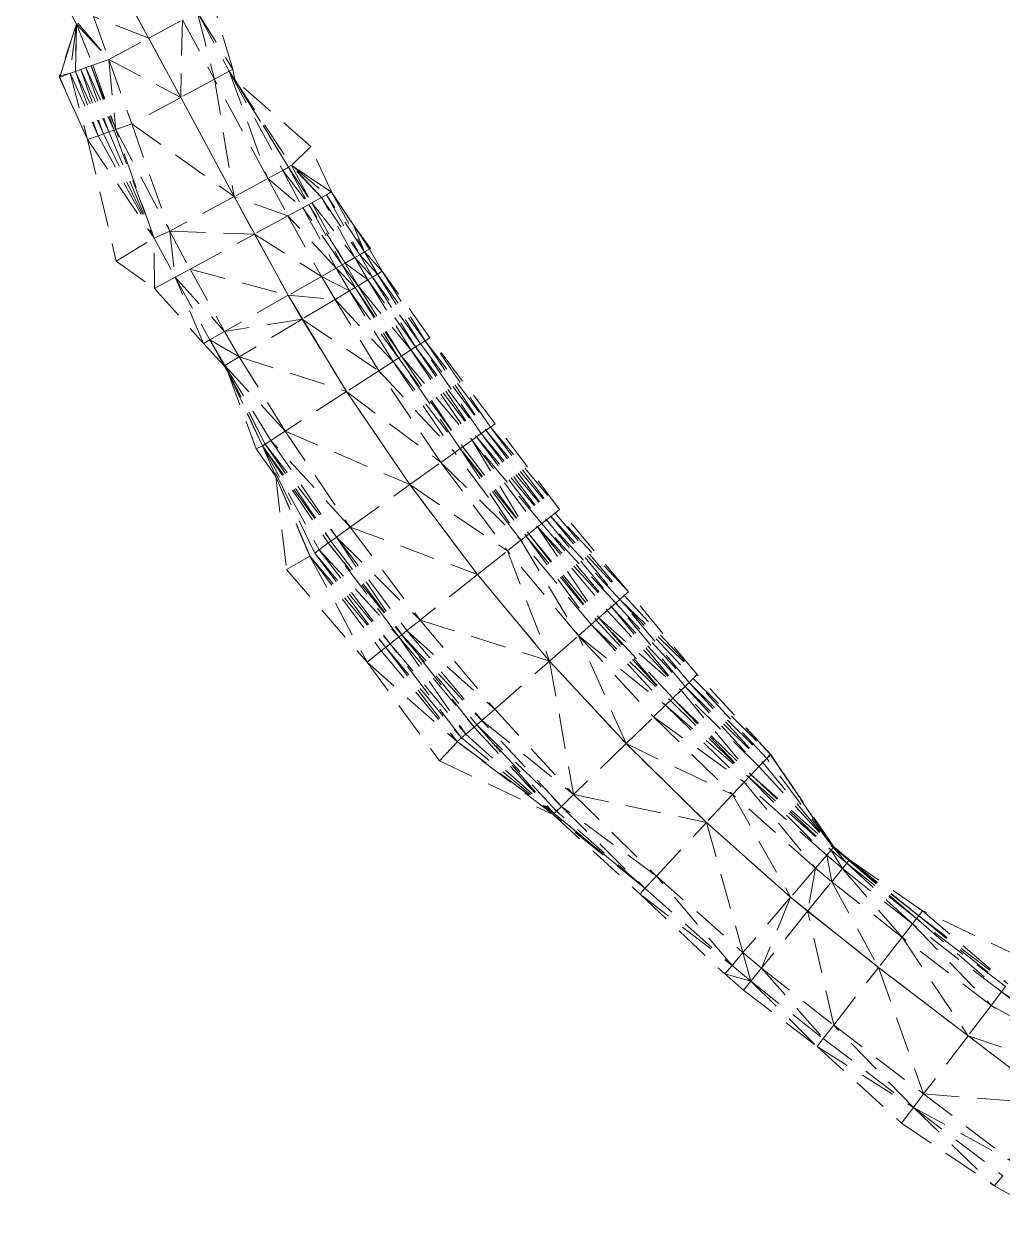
# Model space of a CAD drawing. Header units: metres. Extents: x -162 to 309, y -515 to 446.
# Drawn here: x -4.2 to 82.7, y -200.2 to -94.6 of the extents above; entities that cross this region are included whole.
import ezdxf

# ---------------------------------------------------------------- set-up
doc = ezdxf.new("R2010")
doc.units = ezdxf.units.M
doc.linetypes.add('HIDDEN', pattern=[9.525, 6.35, -3.175])
doc.layers.add('SURF30BREAK', color=8, linetype='Continuous', lineweight=0)
doc.layers.add('SURF31FEATURE', color=8, linetype='Continuous', lineweight=0)

msp = doc.modelspace()

# ---------------------------------------------------------------- linework, layer by layer
at = {"layer": 'SURF30BREAK', "color": 30, "linetype": 'HIDDEN', "lineweight": 0, "ltscale": 0.5}
for p, q in [((0.5, -94.68, 250.95), (-4.19, -85.99, 251.35)), ((-4.18, -85.99, 251.65), (0.51, -94.69, 251.25)), ((0.5, -94.68, 250.95), (-4.18, -85.99, 251.65)), ((5.01, -92.39, 251.13), (6.91, -95.92, 251)), ((14.38, -98.69, 250.52), (12.64, -92.86, 249.88)), ((11.22, -93.59, 250.95), (14.38, -98.69, 250.52)), ((11.22, -93.59, 250.95), (14.07, -98.87, 250.76)), ((11.22, -93.59, 250.95), (12.75, -99.58, 250.73)), ((0.5, -94.68, 250.94), (-1.04, -99.3, 246.34)), ((-0.95, -99.28, 246.68), (0.5, -94.68, 250.94)), ((0.5, -94.68, 250.94), (-0.07, -99.04, 247.34)), ((0.5, -94.69, 250.94), (-0.07, -99.04, 247.34)), ((0.4, -98.88, 248.34), (0.5, -94.68, 250.95)), ((0.5, -94.69, 250.94), (0.4, -98.88, 248.34)), ((0.5, -94.69, 250.95), (0.5, -94.68, 250.95)), ((0.5, -94.68, 250.95), (0.5, -94.68, 250.94)), ((0.5, -94.68, 250.94), (0.5, -94.69, 250.94)), ((0.5, -94.69, 250.94), (0.5, -94.68, 250.95)), ((0.5, -94.69, 250.95), (0.51, -94.69, 251.25)), ((0.5, -94.69, 250.95), (3.37, -97.82, 251.11)), ((0.5, -94.69, 250.95), (1.95, -98.32, 251.14)), ((0.51, -94.69, 251.25), (0.64, -94.62, 251.25)), ((0.51, -94.69, 251.25), (3.37, -97.82, 251.11)), ((0.64, -94.62, 251.25), (3.37, -97.82, 251.11)), ((2.02, -94.01, 251.22), (3.37, -97.82, 251.11)), ((6.91, -95.92, 251), (2.02, -94.01, 251.22)), ((6.91, -95.92, 251), (9.9, -94.3, 250.92)), ((9.9, -94.3, 250.92), (9.75, -101.2, 250.82)), ((9.9, -94.3, 250.92), (12.75, -99.58, 250.73)), ((3.37, -97.82, 251.11), (6.91, -95.92, 251)), ((6.91, -95.92, 251), (9.75, -101.2, 250.82)), ((1.95, -98.32, 251.14), (3.37, -97.82, 251.11)), ((3.37, -97.82, 251.11), (9.75, -101.2, 250.82)), ((3.37, -97.82, 251.11), (5.4, -103.55, 250.94)), ((3.37, -97.82, 251.11), (3.98, -104.05, 250.97)), ((-0.99, -99.41, 246.35), (-0.07, -99.04, 247.34)), ((-0.07, -99.04, 247.34), (-0.95, -99.28, 246.68)), ((0.4, -98.88, 248.34), (-0.07, -99.04, 247.34)), ((-0.07, -99.04, 247.34), (2.43, -104.6, 248.17)), ((-0.07, -99.04, 247.34), (1.48, -104.93, 247.17)), ((0.4, -98.88, 248.34), (0.87, -98.71, 249.34)), ((0.4, -98.88, 248.34), (2.9, -104.43, 249.17)), ((0.4, -98.88, 248.34), (2.43, -104.6, 248.17)), ((0.87, -98.71, 249.34), (1.34, -98.54, 250.34)), ((0.87, -98.71, 249.34), (3.37, -104.26, 250.17)), ((0.87, -98.71, 249.34), (2.9, -104.43, 249.17)), ((1.34, -98.54, 250.34), (1.81, -98.38, 251.14)), ((1.34, -98.54, 250.34), (3.84, -104.1, 250.97)), ((1.34, -98.54, 250.34), (3.37, -104.26, 250.17)), ((1.81, -98.38, 251.14), (1.95, -98.32, 251.14)), ((1.81, -98.38, 251.14), (3.98, -104.05, 250.97)), ((1.81, -98.38, 251.14), (3.84, -104.1, 250.97)), ((1.95, -98.32, 251.14), (3.98, -104.05, 250.97)), ((14.07, -98.87, 250.76), (12.75, -99.58, 250.73)), ((14.07, -98.87, 250.76), (14.38, -98.69, 250.52)), ((14.07, -98.87, 250.76), (14.57, -99.64, 250.74)), ((14.07, -98.87, 250.76), (18.81, -107.67, 250.54)), ((14.07, -98.87, 250.76), (17.49, -108.39, 250.51)), ((19.34, -107.39, 250.24), (14.07, -98.87, 250.76)), ((14.57, -99.64, 250.74), (14.38, -98.69, 250.52)), ((-1.04, -99.3, 246.34), (-0.95, -99.28, 246.68)), ((-1.04, -99.3, 246.34), (-1, -99.43, 246.54)), ((-0.99, -99.41, 246.35), (-1.04, -99.3, 246.34)), ((-1, -99.43, 246.54), (-0.99, -99.41, 246.35)), ((-1, -99.43, 246.54), (1.48, -104.93, 247.37)), ((-0.95, -99.28, 246.68), (-0.99, -99.41, 246.35)), ((1.48, -104.93, 247.37), (-0.99, -99.41, 246.35)), ((12.75, -99.58, 250.73), (9.75, -101.2, 250.82)), ((17.49, -108.39, 250.51), (12.75, -99.58, 250.73)), ((12.75, -99.58, 250.73), (14.5, -110, 250.6)), ((14.57, -99.64, 250.74), (19.6, -107.25, 250.54)), ((14.57, -99.64, 250.74), (19.34, -107.39, 250.24)), ((21.3, -105.56, 252.94), (14.57, -99.64, 250.74)), ((9.75, -101.2, 250.82), (5.4, -103.55, 250.94)), ((14.5, -110, 250.6), (9.75, -101.2, 250.82)), ((2.43, -104.6, 248.17), (2.9, -104.43, 249.17)), ((2.9, -104.43, 249.17), (3.37, -104.26, 250.17)), ((2.9, -104.43, 249.17), (7.4, -113.69, 250.79)), ((3.37, -104.26, 250.17), (3.84, -104.1, 250.97)), ((3.37, -104.26, 250.17), (7.4, -113.69, 250.79)), ((3.84, -104.1, 250.97), (3.98, -104.05, 250.97)), ((3.84, -104.1, 250.97), (7.4, -113.69, 250.79)), ((3.98, -104.05, 250.97), (5.4, -103.55, 250.94)), ((3.98, -104.05, 250.97), (8.78, -113.08, 250.76)), ((7.4, -113.69, 250.79), (3.98, -104.05, 250.97)), ((5.4, -103.55, 250.94), (14.5, -110, 250.6)), ((5.4, -103.55, 250.94), (8.78, -113.08, 250.76)), ((1.48, -104.93, 247.17), (2.43, -104.6, 248.17)), ((1.48, -104.93, 247.17), (7.4, -113.69, 250.79)), ((1.48, -104.93, 247.17), (4.03, -115.73, 248.17)), ((1.48, -104.93, 247.37), (1.48, -104.93, 247.17)), ((2.43, -104.6, 248.17), (7.4, -113.69, 250.79)), ((19.6, -107.25, 250.54), (21.3, -105.56, 252.94)), ((23.14, -109.59, 253.3), (21.3, -105.56, 252.94)), ((23.14, -109.59, 253.3), (21.3, -105.56, 252.94)), ((17.49, -108.39, 250.51), (18.81, -107.67, 250.54)), ((19.34, -107.39, 250.24), (18.81, -107.67, 250.54)), ((18.81, -107.67, 250.54), (21.12, -110.7, 250.2)), ((18.81, -107.67, 250.54), (20.6, -110.99, 250.5)), ((19.6, -107.25, 250.54), (19.34, -107.39, 250.24)), ((19.34, -107.39, 250.24), (21.39, -110.55, 250.3)), ((19.34, -107.39, 250.24), (21.12, -110.7, 250.2)), ((19.6, -107.25, 250.54), (19.61, -107.25, 250.55)), ((19.6, -107.25, 250.54), (21.39, -110.55, 250.3)), ((22.26, -110.07, 251.3), (19.6, -107.25, 250.54)), ((19.61, -107.25, 250.55), (19.6, -107.25, 250.54)), ((22.26, -110.07, 251.3), (19.61, -107.25, 250.55)), ((23.13, -109.59, 253.37), (19.61, -107.25, 250.55)), ((19.61, -107.25, 250.55), (23.14, -109.59, 253.3)), ((19.61, -107.25, 250.55), (22.7, -109.83, 252.3)), ((17.49, -108.39, 250.51), (14.5, -110, 250.6)), ((17.49, -108.39, 250.51), (20.6, -110.99, 250.5)), ((17.49, -108.39, 250.51), (19.28, -111.71, 250.47)), ((22.7, -109.83, 252.3), (23.13, -109.59, 253.37)), ((23.14, -109.6, 253.38), (22.7, -109.83, 252.3)), ((23.14, -109.59, 253.3), (23.13, -109.59, 253.37)), ((23.13, -109.59, 253.37), (23.14, -109.6, 253.38)), ((25.06, -112.47, 253.8), (23.14, -109.59, 253.3)), ((23.14, -109.59, 253.3), (23.14, -109.59, 253.3)), ((23.14, -109.59, 253.3), (23.14, -109.6, 253.38)), ((25.06, -112.48, 253.8), (23.14, -109.59, 253.3)), ((23.14, -109.59, 253.3), (23.14, -109.6, 253.38)), ((23.14, -109.6, 253.38), (25.06, -112.47, 253.8)), ((23.14, -109.6, 253.38), (26.09, -114.92, 253.19)), ((14.5, -110, 250.6), (8.78, -113.08, 250.76)), ((19.28, -111.71, 250.47), (14.5, -110, 250.6)), ((14.5, -110, 250.6), (16.3, -113.33, 250.55)), ((21.12, -110.7, 250.2), (20.6, -110.99, 250.5)), ((21.12, -110.7, 250.2), (21.39, -110.55, 250.3)), ((21.12, -110.7, 250.2), (24.09, -116.05, 250.09)), ((24.35, -115.91, 250.19), (21.12, -110.7, 250.2)), ((21.39, -110.55, 250.3), (22.26, -110.07, 251.3)), ((21.39, -110.55, 250.3), (25.22, -115.41, 251.19)), ((21.39, -110.55, 250.3), (24.35, -115.91, 250.19)), ((22.7, -109.83, 252.3), (22.26, -110.07, 251.3)), ((22.26, -110.07, 251.3), (25.65, -115.17, 252.19)), ((25.22, -115.41, 251.19), (22.26, -110.07, 251.3)), ((22.7, -109.83, 252.3), (25.65, -115.17, 252.19)), ((26.09, -114.92, 253.19), (22.7, -109.83, 252.3)), ((19.28, -111.71, 250.47), (16.3, -113.33, 250.55)), ((20.6, -110.99, 250.5), (19.28, -111.71, 250.47)), ((23.56, -116.35, 250.39), (19.28, -111.71, 250.47)), ((19.28, -111.71, 250.47), (22.26, -117.09, 250.36)), ((24.09, -116.05, 250.09), (20.6, -110.99, 250.5)), ((20.6, -110.99, 250.5), (23.56, -116.35, 250.39)), ((26.09, -114.92, 253.19), (25.06, -112.47, 253.8)), ((26.52, -114.67, 254.19), (25.06, -112.47, 253.8)), ((25.06, -112.47, 253.8), (25.06, -112.48, 253.8)), ((26.6, -114.62, 254.13), (25.06, -112.48, 253.8)), ((25.06, -112.48, 253.8), (26.52, -114.67, 254.19)), ((4.03, -115.73, 248.17), (7.4, -113.69, 250.79)), ((7.4, -113.69, 250.79), (8.78, -113.08, 250.76)), ((7.4, -113.69, 250.79), (9.27, -117.17, 250.75)), ((7.43, -118.18, 249.34), (7.4, -113.69, 250.79)), ((8.78, -113.08, 250.76), (16.3, -113.33, 250.55)), ((8.78, -113.08, 250.76), (10.59, -116.45, 250.72)), ((8.78, -113.08, 250.76), (9.27, -117.17, 250.75)), ((10.59, -116.45, 250.72), (16.3, -113.33, 250.55)), ((16.3, -113.33, 250.55), (22.26, -117.09, 250.36)), ((16.3, -113.33, 250.55), (19.3, -118.77, 250.48)), ((25.65, -115.17, 252.19), (26.09, -114.92, 253.19)), ((26.52, -114.67, 254.19), (26.09, -114.92, 253.19)), ((27.23, -116.89, 253.17), (26.09, -114.92, 253.19)), ((26.09, -114.92, 253.19), (27.66, -116.63, 254.35)), ((26.6, -114.62, 254.13), (26.52, -114.67, 254.19)), ((27.66, -116.63, 254.35), (26.52, -114.67, 254.19)), ((26.52, -114.67, 254.19), (26.8, -115.15, 254.18)), ((4.03, -115.73, 248.17), (7.43, -118.18, 249.34)), ((23.56, -116.35, 250.39), (24.09, -116.05, 250.09)), ((24.09, -116.05, 250.09), (24.35, -115.91, 250.19)), ((24.09, -116.05, 250.09), (25.52, -117.92, 250.17)), ((24.09, -116.05, 250.09), (25.26, -118.07, 250.07)), ((25.22, -115.41, 251.19), (24.35, -115.91, 250.19)), ((26.37, -117.4, 251.17), (24.35, -115.91, 250.19)), ((24.35, -115.91, 250.19), (25.52, -117.92, 250.17)), ((25.22, -115.41, 251.19), (25.65, -115.17, 252.19)), ((26.8, -117.15, 252.17), (25.22, -115.41, 251.19)), ((25.22, -115.41, 251.19), (26.37, -117.4, 251.17)), ((25.65, -115.17, 252.19), (27.23, -116.89, 253.17)), ((25.65, -115.17, 252.19), (26.8, -117.15, 252.17)), ((7.43, -118.18, 249.34), (9.27, -117.17, 250.75)), ((9.27, -117.17, 250.75), (10.59, -116.45, 250.72)), ((9.27, -117.17, 250.75), (13.65, -121.98, 250.71)), ((9.27, -117.17, 250.75), (12.34, -122.72, 250.74)), ((11.77, -123.04, 250.3), (9.27, -117.17, 250.75)), ((10.59, -116.45, 250.72), (19.3, -118.77, 250.48)), ((10.59, -116.45, 250.72), (13.65, -121.98, 250.71)), ((22.26, -117.09, 250.36), (19.3, -118.77, 250.48)), ((23.56, -116.35, 250.39), (22.26, -117.09, 250.36)), ((22.26, -117.09, 250.36), (24.74, -118.38, 250.37)), ((22.26, -117.09, 250.36), (23.46, -119.15, 250.34)), ((23.56, -116.35, 250.39), (25.26, -118.07, 250.07)), ((23.56, -116.35, 250.39), (24.74, -118.38, 250.37)), ((26.8, -117.15, 252.17), (26.37, -117.4, 251.17)), ((27.23, -116.89, 253.17), (26.8, -117.15, 252.17)), ((31.04, -123.08, 253.15), (26.8, -117.15, 252.17)), ((26.8, -117.15, 252.17), (30.62, -123.35, 252.15)), ((27.66, -116.63, 254.35), (27.23, -116.89, 253.17)), ((27.23, -116.89, 253.17), (31.46, -122.81, 254.15)), ((27.23, -116.89, 253.17), (31.04, -123.08, 253.15)), ((31.88, -122.54, 256.11), (27.66, -116.63, 254.35)), ((27.66, -116.63, 254.35), (31.46, -122.81, 254.15)), ((7.43, -118.18, 249.34), (11.77, -123.04, 250.3)), ((25.26, -118.07, 250.07), (24.74, -118.38, 250.37)), ((25.26, -118.07, 250.07), (25.52, -117.92, 250.17)), ((25.26, -118.07, 250.07), (29.36, -124.17, 250.15)), ((25.26, -118.07, 250.07), (29.11, -124.33, 250.05)), ((26.37, -117.4, 251.17), (25.52, -117.92, 250.17)), ((25.52, -117.92, 250.17), (30.2, -123.62, 251.15)), ((25.52, -117.92, 250.17), (29.36, -124.17, 250.15)), ((30.62, -123.35, 252.15), (26.37, -117.4, 251.17)), ((26.37, -117.4, 251.17), (30.2, -123.62, 251.15)), ((19.3, -118.77, 250.48), (13.65, -121.98, 250.71)), ((19.3, -118.77, 250.48), (23.46, -119.15, 250.34)), ((19.3, -118.77, 250.48), (20.54, -120.89, 250.47)), ((23.46, -119.15, 250.34), (20.54, -120.89, 250.47)), ((23.46, -119.15, 250.34), (24.74, -118.38, 250.37)), ((23.46, -119.15, 250.34), (28.61, -124.66, 250.35)), ((27.35, -125.47, 250.32), (23.46, -119.15, 250.34)), ((24.74, -118.38, 250.37), (29.11, -124.33, 250.05)), ((28.61, -124.66, 250.35), (24.74, -118.38, 250.37)), ((20.54, -120.89, 250.47), (13.65, -121.98, 250.71)), ((20.54, -120.89, 250.47), (14.96, -124.23, 250.73)), ((20.54, -120.89, 250.47), (27.35, -125.47, 250.32)), ((20.54, -120.89, 250.47), (24.49, -127.32, 250.45)), ((13.65, -121.98, 250.71), (12.34, -122.72, 250.74)), ((13.65, -121.98, 250.71), (14.96, -124.23, 250.73)), ((11.77, -123.04, 250.3), (12.34, -122.72, 250.74)), ((11.77, -123.04, 250.3), (13.61, -125.04, 250.71)), ((14.96, -124.23, 250.73), (12.34, -122.72, 250.74)), ((12.34, -122.72, 250.74), (13.67, -125, 250.76)), ((12.34, -122.72, 250.74), (13.61, -125.04, 250.71)), ((30.2, -123.62, 251.15), (30.62, -123.35, 252.15)), ((30.62, -123.35, 252.15), (31.04, -123.08, 253.15)), ((30.62, -123.35, 252.15), (36.45, -131.06, 253.22)), ((30.62, -123.35, 252.15), (36.04, -131.35, 252.22)), ((31.04, -123.08, 253.15), (31.46, -122.81, 254.15)), ((31.04, -123.08, 253.15), (36.86, -130.76, 254.22)), ((36.45, -131.06, 253.22), (31.04, -123.08, 253.15)), ((31.88, -122.54, 256.11), (31.46, -122.81, 254.15)), ((31.46, -122.81, 254.15), (37.26, -130.47, 255.22)), ((31.46, -122.81, 254.15), (36.86, -130.76, 254.22)), ((37.26, -130.47, 255.22), (31.88, -122.54, 256.11)), ((37.67, -130.18, 257.01), (31.88, -122.54, 256.11)), ((13.67, -125, 250.76), (14.96, -124.23, 250.73)), ((14.96, -124.23, 250.73), (24.49, -127.32, 250.45)), ((14.96, -124.23, 250.73), (19.03, -130.84, 250.71)), ((28.61, -124.66, 250.35), (29.11, -124.33, 250.05)), ((29.11, -124.33, 250.05), (29.36, -124.17, 250.15)), ((29.11, -124.33, 250.05), (34.82, -132.22, 250.22)), ((34.58, -132.39, 250.12), (29.11, -124.33, 250.05)), ((30.2, -123.62, 251.15), (29.36, -124.17, 250.15)), ((29.36, -124.17, 250.15), (35.63, -131.64, 251.22)), ((29.36, -124.17, 250.15), (34.82, -132.22, 250.22)), ((30.2, -123.62, 251.15), (36.04, -131.35, 252.22)), ((30.2, -123.62, 251.15), (35.63, -131.64, 251.22)), ((13.61, -125.04, 250.71), (13.67, -125, 250.76)), ((13.61, -125.04, 250.71), (13.91, -125.52, 250.76)), ((13.67, -125, 250.76), (19.03, -130.84, 250.71)), ((13.67, -125, 250.76), (17.77, -131.66, 250.74)), ((13.67, -125, 250.76), (17.27, -131.98, 250.44)), ((13.91, -125.52, 250.76), (13.67, -125, 250.76)), ((13.92, -125.52, 250.76), (13.67, -125, 250.76)), ((17.02, -132.15, 250.74), (13.91, -125.52, 250.76)), ((17.01, -132.15, 250.74), (13.91, -125.52, 250.76)), ((13.91, -125.52, 250.76), (13.92, -125.52, 250.76)), ((13.91, -125.52, 250.76), (16.45, -132.4, 251.36)), ((17.27, -131.98, 250.44), (13.92, -125.52, 250.76)), ((13.92, -125.52, 250.76), (17.02, -132.15, 250.74)), ((27.35, -125.47, 250.32), (24.49, -127.32, 250.45)), ((27.35, -125.47, 250.32), (28.61, -124.66, 250.35)), ((27.35, -125.47, 250.32), (34.09, -132.74, 250.42)), ((32.87, -133.62, 250.39), (27.35, -125.47, 250.32)), ((28.61, -124.66, 250.35), (34.58, -132.39, 250.12)), ((28.61, -124.66, 250.35), (34.09, -132.74, 250.42)), ((24.49, -127.32, 250.45), (19.03, -130.84, 250.71)), ((24.49, -127.32, 250.45), (32.87, -133.62, 250.39)), ((30.1, -135.59, 250.52), (24.49, -127.32, 250.45)), ((19.03, -130.84, 250.71), (17.77, -131.66, 250.74)), ((19.03, -130.84, 250.71), (30.1, -135.59, 250.52)), ((19.03, -130.84, 250.71), (24.81, -139.37, 250.78)), ((36.45, -131.06, 253.22), (36.86, -130.76, 254.22)), ((36.86, -130.76, 254.22), (37.26, -130.47, 255.22)), ((36.86, -130.76, 254.22), (43.01, -138.11, 255.38)), ((36.86, -130.76, 254.22), (42.62, -138.42, 254.38)), ((37.26, -130.47, 255.22), (37.67, -130.18, 257.01)), ((37.26, -130.47, 255.22), (43.41, -137.8, 257.07)), ((37.26, -130.47, 255.22), (43.01, -138.11, 255.38)), ((43.41, -137.8, 257.07), (37.67, -130.18, 257.01)), ((17.77, -131.66, 250.74), (17.27, -131.98, 250.44)), ((24.81, -139.37, 250.78), (17.77, -131.66, 250.74)), ((17.77, -131.66, 250.74), (23.59, -140.25, 250.81)), ((34.82, -132.22, 250.22), (35.63, -131.64, 251.22)), ((35.63, -131.64, 251.22), (36.04, -131.35, 252.22)), ((35.63, -131.64, 251.22), (41.45, -139.35, 251.38)), ((35.63, -131.64, 251.22), (40.66, -139.97, 250.38)), ((41.84, -139.04, 252.38), (35.63, -131.64, 251.22)), ((36.04, -131.35, 252.22), (36.45, -131.06, 253.22)), ((36.04, -131.35, 252.22), (42.23, -138.73, 253.38)), ((36.04, -131.35, 252.22), (41.84, -139.04, 252.38)), ((36.45, -131.06, 253.22), (42.62, -138.42, 254.38)), ((36.45, -131.06, 253.22), (42.23, -138.73, 253.38)), ((17.01, -132.15, 250.74), (16.45, -132.4, 251.36)), ((16.45, -132.4, 251.36), (18.19, -134.88, 251.54)), ((17.02, -132.15, 250.74), (17.01, -132.15, 250.74)), ((18.19, -134.88, 251.54), (17.01, -132.15, 250.74)), ((17.27, -131.98, 250.44), (17.02, -132.15, 250.74)), ((17.02, -132.15, 250.74), (23.1, -140.6, 250.51)), ((17.02, -132.15, 250.74), (22.86, -140.77, 250.81)), ((17.02, -132.15, 250.74), (22.06, -141.37, 250.61)), ((17.02, -132.15, 250.74), (18.19, -134.88, 251.54)), ((21.26, -141.97, 252.61), (17.02, -132.15, 250.74)), ((21.66, -141.67, 251.61), (17.02, -132.15, 250.74)), ((17.27, -131.98, 250.44), (23.59, -140.25, 250.81)), ((17.27, -131.98, 250.44), (23.1, -140.6, 250.51)), ((32.87, -133.62, 250.39), (34.09, -132.74, 250.42)), ((34.09, -132.74, 250.42), (34.58, -132.39, 250.12)), ((39.96, -140.53, 250.58), (34.09, -132.74, 250.42)), ((34.58, -132.39, 250.12), (34.82, -132.22, 250.22)), ((34.58, -132.39, 250.12), (40.66, -139.97, 250.38)), ((34.58, -132.39, 250.12), (40.43, -140.16, 250.28)), ((34.58, -132.39, 250.12), (39.96, -140.53, 250.58)), ((34.82, -132.22, 250.22), (40.66, -139.97, 250.38)), ((30.1, -135.59, 250.52), (32.87, -133.62, 250.39)), ((32.87, -133.62, 250.39), (39.96, -140.53, 250.58)), ((32.87, -133.62, 250.39), (38.78, -141.47, 250.55)), ((21.26, -141.97, 252.61), (18.19, -134.88, 251.54)), ((18.19, -134.88, 251.54), (21.23, -141.93, 253.61)), ((18.19, -134.88, 251.54), (19.15, -143.14, 252.01)), ((24.81, -139.37, 250.78), (30.1, -135.59, 250.52)), ((30.1, -135.59, 250.52), (38.78, -141.47, 250.55)), ((30.1, -135.59, 250.52), (36.12, -143.58, 250.69)), ((43.01, -138.11, 255.38), (42.62, -138.42, 254.38)), ((43.41, -137.8, 257.07), (43.01, -138.11, 255.38)), ((49.52, -145.12, 256.84), (43.01, -138.11, 255.38)), ((43.01, -138.11, 255.38), (49.14, -145.45, 255.64)), ((49.52, -145.12, 256.84), (43.41, -137.8, 257.07)), ((41.45, -139.35, 251.38), (40.66, -139.97, 250.38)), ((41.84, -139.04, 252.38), (41.45, -139.35, 251.38)), ((41.45, -139.35, 251.38), (48.01, -146.44, 252.64)), ((41.45, -139.35, 251.38), (47.64, -146.77, 251.64)), ((41.45, -139.35, 251.38), (46.88, -147.43, 250.64)), ((42.23, -138.73, 253.38), (41.84, -139.04, 252.38)), ((48.39, -146.11, 253.64), (41.84, -139.04, 252.38)), ((41.84, -139.04, 252.38), (48.01, -146.44, 252.64)), ((42.62, -138.42, 254.38), (42.23, -138.73, 253.38)), ((48.76, -145.78, 254.64), (42.23, -138.73, 253.38)), ((42.23, -138.73, 253.38), (48.39, -146.11, 253.64)), ((42.62, -138.42, 254.38), (49.14, -145.45, 255.64)), ((42.62, -138.42, 254.38), (48.76, -145.78, 254.64)), ((23.59, -140.25, 250.81), (23.1, -140.6, 250.51)), ((24.81, -139.37, 250.78), (23.59, -140.25, 250.81)), ((23.59, -140.25, 250.81), (31.02, -147.62, 250.95)), ((23.59, -140.25, 250.81), (29.85, -148.55, 250.98)), ((23.59, -140.25, 250.81), (29.38, -148.93, 250.68)), ((24.81, -139.37, 250.78), (36.12, -143.58, 250.69)), ((24.81, -139.37, 250.78), (31.02, -147.62, 250.95)), ((40.43, -140.16, 250.28), (39.96, -140.53, 250.58)), ((40.66, -139.97, 250.38), (40.43, -140.16, 250.28)), ((40.43, -140.16, 250.28), (46.66, -147.63, 250.54)), ((40.43, -140.16, 250.28), (46.21, -148.02, 250.84)), ((40.66, -139.97, 250.38), (46.88, -147.43, 250.64)), ((40.66, -139.97, 250.38), (46.66, -147.63, 250.54)), ((21.66, -141.67, 251.61), (22.06, -141.37, 250.61)), ((22.06, -141.37, 250.61), (22.86, -140.77, 250.81)), ((22.06, -141.37, 250.61), (29.14, -149.11, 250.98)), ((22.06, -141.37, 250.61), (28.36, -149.73, 250.78)), ((23.1, -140.6, 250.51), (22.86, -140.77, 250.81)), ((22.86, -140.77, 250.81), (29.38, -148.93, 250.68)), ((29.14, -149.11, 250.98), (22.86, -140.77, 250.81)), ((23.1, -140.6, 250.51), (29.38, -148.93, 250.68)), ((36.12, -143.58, 250.69), (38.78, -141.47, 250.55)), ((39.96, -140.53, 250.58), (38.78, -141.47, 250.55)), ((45.08, -149.01, 250.81), (38.78, -141.47, 250.55)), ((38.78, -141.47, 250.55), (42.52, -151.26, 250.94)), ((46.21, -148.02, 250.84), (39.96, -140.53, 250.58)), ((39.96, -140.53, 250.58), (45.08, -149.01, 250.81)), ((19.15, -143.14, 252.01), (21.23, -141.93, 253.61)), ((21.23, -141.93, 253.61), (21.26, -141.97, 252.61)), ((21.23, -141.93, 253.61), (26.31, -151.36, 252.7)), ((21.26, -141.97, 252.61), (27.97, -150.05, 251.78)), ((21.26, -141.97, 252.61), (27.57, -150.36, 252.78)), ((21.66, -141.67, 251.61), (28.36, -149.73, 250.78)), ((21.66, -141.67, 251.61), (27.97, -150.05, 251.78)), ((19.15, -143.14, 252.01), (26.31, -151.36, 252.7)), ((36.12, -143.58, 250.69), (31.02, -147.62, 250.95)), ((36.12, -143.58, 250.69), (42.52, -151.26, 250.94)), ((49.14, -145.45, 255.64), (48.76, -145.78, 254.64)), ((49.52, -145.12, 256.84), (49.14, -145.45, 255.64)), ((49.14, -145.45, 255.64), (55.62, -152.47, 255.91)), ((55.62, -152.47, 255.91), (49.52, -145.12, 256.84)), ((48.01, -146.44, 252.64), (47.64, -146.77, 251.64)), ((48.01, -146.44, 252.64), (48.39, -146.11, 253.64)), ((48.01, -146.44, 252.64), (54.55, -153.52, 252.91)), ((48.01, -146.44, 252.64), (54.19, -153.86, 251.91)), ((48.39, -146.11, 253.64), (48.76, -145.78, 254.64)), ((48.39, -146.11, 253.64), (54.91, -153.17, 253.91)), ((54.55, -153.52, 252.91), (48.39, -146.11, 253.64)), ((48.76, -145.78, 254.64), (55.62, -152.47, 255.91)), ((48.76, -145.78, 254.64), (55.26, -152.82, 254.91)), ((54.91, -153.17, 253.91), (48.76, -145.78, 254.64)), ((31.02, -147.62, 250.95), (29.85, -148.55, 250.98)), ((31.02, -147.62, 250.95), (42.52, -151.26, 250.94)), ((31.02, -147.62, 250.95), (37.64, -155.55, 251.2)), ((46.66, -147.63, 250.54), (46.21, -148.02, 250.84)), ((46.66, -147.63, 250.54), (46.88, -147.43, 250.64)), ((46.66, -147.63, 250.54), (53.25, -154.77, 250.81)), ((47.64, -146.77, 251.64), (46.88, -147.43, 250.64)), ((46.88, -147.43, 250.64), (54.19, -153.86, 251.91)), ((46.88, -147.43, 250.64), (53.25, -154.77, 250.81)), ((53.47, -154.56, 250.91), (46.88, -147.43, 250.64)), ((47.64, -146.77, 251.64), (54.19, -153.86, 251.91)), ((29.38, -148.93, 250.68), (29.85, -148.55, 250.98)), ((29.85, -148.55, 250.98), (37.64, -155.55, 251.2)), ((29.85, -148.55, 250.98), (36.51, -156.54, 251.23)), ((45.08, -149.01, 250.81), (46.21, -148.02, 250.84)), ((46.21, -148.02, 250.84), (53.25, -154.77, 250.81)), ((46.21, -148.02, 250.84), (52.82, -155.19, 251.11)), ((28.36, -149.73, 250.78), (27.97, -150.05, 251.78)), ((28.36, -149.73, 250.78), (29.14, -149.11, 250.98)), ((28.36, -149.73, 250.78), (35.07, -157.77, 251.03)), ((34.68, -158.09, 252.03), (28.36, -149.73, 250.78)), ((29.14, -149.11, 250.98), (29.38, -148.93, 250.68)), ((29.14, -149.11, 250.98), (35.83, -157.13, 251.23)), ((29.14, -149.11, 250.98), (35.07, -157.77, 251.03)), ((29.38, -148.93, 250.68), (36.51, -156.54, 251.23)), ((29.38, -148.93, 250.68), (36.06, -156.93, 250.93)), ((35.83, -157.13, 251.23), (29.38, -148.93, 250.68)), ((42.52, -151.26, 250.94), (45.08, -149.01, 250.81)), ((45.08, -149.01, 250.81), (52.82, -155.19, 251.11)), ((45.08, -149.01, 250.81), (51.75, -156.23, 251.08)), ((49.31, -158.6, 251.22), (45.08, -149.01, 250.81)), ((26.31, -151.36, 252.7), (27.57, -150.36, 252.78)), ((27.57, -150.36, 252.78), (27.97, -150.05, 251.78)), ((27.57, -150.36, 252.78), (34.3, -158.41, 253.03)), ((27.97, -150.05, 251.78), (34.68, -158.09, 252.03)), ((27.97, -150.05, 251.78), (34.3, -158.41, 253.03)), ((26.31, -151.36, 252.7), (34.33, -158.45, 254.03)), ((26.31, -151.36, 252.7), (32.74, -160.14, 252.48)), ((37.64, -155.55, 251.2), (42.52, -151.26, 250.94)), ((42.52, -151.26, 250.94), (49.31, -158.6, 251.22)), ((42.52, -151.26, 250.94), (44.64, -163.13, 251.48)), ((54.91, -153.17, 253.91), (55.26, -152.82, 254.91)), ((55.26, -152.82, 254.91), (55.62, -152.47, 255.91)), ((55.26, -152.82, 254.91), (62.11, -159.53, 255.89)), ((61.81, -159.93, 254.15), (55.26, -152.82, 254.91)), ((62.16, -159.57, 255.15), (55.62, -152.47, 255.91)), ((62.11, -159.53, 255.89), (55.62, -152.47, 255.91)), ((53.47, -154.56, 250.91), (54.19, -153.86, 251.91)), ((54.19, -153.86, 251.91), (54.55, -153.52, 252.91)), ((54.19, -153.86, 251.91), (60.41, -161.36, 251.15)), ((61.11, -160.64, 252.15), (54.19, -153.86, 251.91)), ((54.55, -153.52, 252.91), (54.91, -153.17, 253.91)), ((54.55, -153.52, 252.91), (61.46, -160.28, 253.15)), ((54.55, -153.52, 252.91), (61.11, -160.64, 252.15)), ((54.91, -153.17, 253.91), (61.81, -159.93, 254.15)), ((54.91, -153.17, 253.91), (61.46, -160.28, 253.15)), ((51.75, -156.23, 251.08), (52.82, -155.19, 251.11)), ((52.82, -155.19, 251.11), (53.25, -154.77, 250.81)), ((52.82, -155.19, 251.11), (60.2, -161.58, 251.05)), ((52.82, -155.19, 251.11), (59.79, -162.01, 251.35)), ((53.25, -154.77, 250.81), (53.47, -154.56, 250.91)), ((53.25, -154.77, 250.81), (60.2, -161.58, 251.05)), ((53.47, -154.56, 250.91), (60.41, -161.36, 251.15)), ((53.47, -154.56, 250.91), (60.2, -161.58, 251.05)), ((36.51, -156.54, 251.23), (37.64, -155.55, 251.2)), ((37.64, -155.55, 251.2), (44.64, -163.13, 251.48)), ((49.31, -158.6, 251.22), (51.75, -156.23, 251.08)), ((51.75, -156.23, 251.08), (59.79, -162.01, 251.35)), ((51.75, -156.23, 251.08), (58.77, -163.11, 251.32)), ((35.07, -157.77, 251.03), (35.83, -157.13, 251.23)), ((35.83, -157.13, 251.23), (36.06, -156.93, 250.93)), ((35.83, -157.13, 251.23), (42.91, -164.8, 251.51)), ((36.06, -156.93, 250.93), (36.51, -156.54, 251.23)), ((43.13, -164.59, 251.21), (36.06, -156.93, 250.93)), ((36.06, -156.93, 250.93), (43.57, -164.18, 251.51)), ((36.06, -156.93, 250.93), (42.91, -164.8, 251.51)), ((43.57, -164.18, 251.51), (36.51, -156.54, 251.23)), ((36.51, -156.54, 251.23), (44.64, -163.13, 251.48)), ((34.68, -158.09, 252.03), (34.3, -158.41, 253.03)), ((34.68, -158.09, 252.03), (35.07, -157.77, 251.03)), ((34.68, -158.09, 252.03), (42.91, -164.8, 251.51)), ((35.07, -157.77, 251.03), (42.91, -164.8, 251.51)), ((32.74, -160.14, 252.48), (34.33, -158.45, 254.03)), ((34.3, -158.41, 253.03), (42.91, -164.8, 251.51)), ((34.33, -158.45, 254.03), (34.3, -158.41, 253.03)), ((42.84, -164.9, 251.43), (34.33, -158.45, 254.03)), ((34.33, -158.45, 254.03), (42.91, -164.8, 251.51)), ((34.33, -158.45, 254.03), (42.92, -164.8, 251.51)), ((49.31, -158.6, 251.22), (44.64, -163.13, 251.48)), ((49.31, -158.6, 251.22), (58.77, -163.11, 251.32)), ((56.45, -165.6, 251.45), (49.31, -158.6, 251.22)), ((32.74, -160.14, 252.48), (42.84, -164.9, 251.43)), ((61.11, -160.64, 252.15), (61.46, -160.28, 253.15)), ((61.81, -159.93, 254.15), (61.46, -160.28, 253.15)), ((61.46, -160.28, 253.15), (67.71, -167.83, 251.51)), ((61.81, -159.93, 254.15), (62.11, -159.53, 255.89)), ((61.81, -159.93, 254.15), (62.15, -159.58, 255.86)), ((67.71, -167.83, 251.51), (61.81, -159.93, 254.15)), ((62.16, -159.57, 255.15), (62.11, -159.53, 255.89)), ((62.11, -159.53, 255.89), (62.15, -159.58, 255.86)), ((62.16, -159.57, 255.15), (62.15, -159.58, 255.86)), ((62.15, -159.58, 255.86), (62.91, -160.69, 255.29)), ((62.15, -159.58, 255.86), (67.71, -167.83, 251.51)), ((62.91, -160.69, 255.29), (62.16, -159.57, 255.15)), ((60.41, -161.36, 251.15), (60.2, -161.58, 251.05)), ((60.41, -161.36, 251.15), (61.11, -160.64, 252.15)), ((60.41, -161.36, 251.15), (67.71, -167.83, 251.51)), ((60.41, -161.36, 251.15), (67.52, -168.06, 251.21)), ((61.11, -160.64, 252.15), (67.71, -167.83, 251.51)), ((67.77, -167.78, 251.59), (62.91, -160.69, 255.29)), ((62.91, -160.69, 255.29), (67.71, -167.83, 251.51)), ((59.79, -162.01, 251.35), (58.77, -163.11, 251.32)), ((60.2, -161.58, 251.05), (59.79, -162.01, 251.35)), ((67.13, -168.52, 251.51), (59.79, -162.01, 251.35)), ((59.79, -162.01, 251.35), (66.15, -169.65, 251.48)), ((60.2, -161.58, 251.05), (67.52, -168.06, 251.21)), ((60.2, -161.58, 251.05), (67.13, -168.52, 251.51)), ((44.64, -163.13, 251.48), (43.57, -164.18, 251.51)), ((44.64, -163.13, 251.48), (56.45, -165.6, 251.45)), ((44.64, -163.13, 251.48), (52.02, -170.36, 251.71)), ((58.77, -163.11, 251.32), (56.45, -165.6, 251.45)), ((66.15, -169.65, 251.48), (58.77, -163.11, 251.32)), ((58.77, -163.11, 251.32), (63.93, -172.23, 251.62)), ((43.13, -164.59, 251.21), (42.91, -164.8, 251.51)), ((43.57, -164.18, 251.51), (43.13, -164.59, 251.21)), ((50.99, -171.45, 251.74), (43.13, -164.59, 251.21)), ((52.02, -170.36, 251.71), (43.57, -164.18, 251.51)), ((43.57, -164.18, 251.51), (50.99, -171.45, 251.74)), ((42.92, -164.8, 251.51), (42.84, -164.9, 251.43)), ((50.99, -171.45, 251.74), (42.84, -164.9, 251.43)), ((42.84, -164.9, 251.43), (50.56, -171.97, 251.29)), ((50.99, -171.45, 251.74), (42.91, -164.8, 251.51)), ((42.91, -164.8, 251.51), (42.92, -164.8, 251.51)), ((42.92, -164.8, 251.51), (50.99, -171.45, 251.74)), ((52.02, -170.36, 251.71), (56.45, -165.6, 251.45)), ((56.45, -165.6, 251.45), (63.93, -172.23, 251.62)), ((56.45, -165.6, 251.45), (59.69, -177.16, 251.88)), ((67.71, -167.83, 251.51), (67.52, -168.06, 251.21)), ((67.77, -167.78, 251.59), (67.71, -167.83, 251.51)), ((67.71, -167.83, 251.51), (69.1, -168.99, 251.53)), ((67.71, -167.83, 251.51), (68.92, -169.23, 251.23)), ((69.17, -168.92, 251.63), (67.77, -167.78, 251.59)), ((67.77, -167.78, 251.59), (69.1, -168.99, 251.53)), ((67.13, -168.52, 251.51), (66.15, -169.65, 251.48)), ((67.52, -168.06, 251.21), (67.13, -168.52, 251.51)), ((68.54, -169.69, 251.53), (67.13, -168.52, 251.51)), ((67.13, -168.52, 251.51), (67.59, -170.86, 251.5)), ((68.92, -169.23, 251.23), (67.52, -168.06, 251.21)), ((67.52, -168.06, 251.21), (68.54, -169.69, 251.53)), ((69.17, -168.92, 251.63), (69.1, -168.99, 251.53)), ((75.65, -173.45, 252.24), (69.17, -168.92, 251.63)), ((69.17, -168.92, 251.63), (75.3, -173.9, 251.66)), ((66.15, -169.65, 251.48), (63.93, -172.23, 251.62)), ((66.15, -169.65, 251.48), (65.44, -173.49, 251.64)), ((66.15, -169.65, 251.48), (67.59, -170.86, 251.5)), ((68.54, -169.69, 251.53), (67.59, -170.86, 251.5)), ((68.54, -169.69, 251.53), (68.92, -169.23, 251.23)), ((73.82, -175.8, 251.63), (68.54, -169.69, 251.53)), ((68.54, -169.69, 251.53), (74.75, -174.61, 251.66)), ((68.92, -169.23, 251.23), (69.1, -168.99, 251.53)), ((68.92, -169.23, 251.23), (75.11, -174.14, 251.36)), ((68.92, -169.23, 251.23), (74.75, -174.61, 251.66)), ((69.1, -168.99, 251.53), (75.3, -173.9, 251.66)), ((69.1, -168.99, 251.53), (75.11, -174.14, 251.36)), ((52.02, -170.36, 251.71), (50.99, -171.45, 251.74)), ((52.02, -170.36, 251.71), (59.69, -177.16, 251.88)), ((58.72, -178.3, 251.91), (52.02, -170.36, 251.71)), ((65.44, -173.49, 251.64), (67.59, -170.86, 251.5)), ((67.59, -170.86, 251.5), (73.82, -175.8, 251.63)), ((67.59, -170.86, 251.5), (71.74, -178.48, 251.72)), ((50.56, -171.97, 251.29), (50.99, -171.45, 251.74)), ((50.56, -171.97, 251.29), (58.72, -178.3, 251.91)), ((50.56, -171.97, 251.29), (58.07, -179.05, 251.25)), ((50.99, -171.45, 251.74), (58.72, -178.3, 251.91)), ((63.93, -172.23, 251.62), (59.69, -177.16, 251.88)), ((63.93, -172.23, 251.62), (61.34, -178.54, 251.9)), ((63.93, -172.23, 251.62), (65.44, -173.49, 251.64)), ((65.44, -173.49, 251.64), (61.34, -178.54, 251.9)), ((65.44, -173.49, 251.64), (71.74, -178.48, 251.72)), ((67.75, -183.61, 251.89), (65.44, -173.49, 251.64)), ((75.11, -174.14, 251.36), (74.75, -174.61, 251.66)), ((75.3, -173.9, 251.66), (75.11, -174.14, 251.36)), ((83.02, -180.18, 251.4), (75.11, -174.14, 251.36)), ((75.11, -174.14, 251.36), (82.66, -180.65, 251.7)), ((75.65, -173.45, 252.24), (75.3, -173.9, 251.66)), ((75.3, -173.9, 251.66), (83.21, -179.94, 251.7)), ((75.3, -173.9, 251.66), (83.02, -180.18, 251.4)), ((84.6, -177.68, 254.35), (75.65, -173.45, 252.24)), ((75.65, -173.45, 252.24), (83.21, -179.94, 251.7)), ((74.75, -174.61, 251.66), (73.82, -175.8, 251.63)), ((82.66, -180.65, 251.7), (74.75, -174.61, 251.66)), ((74.75, -174.61, 251.66), (81.75, -181.85, 251.67)), ((73.82, -175.8, 251.63), (71.74, -178.48, 251.72)), ((81.75, -181.85, 251.67), (73.82, -175.8, 251.63)), ((73.82, -175.8, 251.63), (79.69, -184.55, 251.75)), ((58.72, -178.3, 251.91), (59.69, -177.16, 251.88)), ((59.69, -177.16, 251.88), (61.34, -178.54, 251.9)), ((59.69, -177.16, 251.88), (60.4, -179.7, 251.93)), ((58.07, -179.05, 251.25), (58.72, -178.3, 251.91)), ((58.72, -178.3, 251.91), (60.4, -179.7, 251.93)), ((58.07, -179.05, 251.25), (60.4, -179.7, 251.93)), ((58.07, -179.05, 251.25), (59.75, -180.5, 251.24)), ((61.34, -178.54, 251.9), (60.4, -179.7, 251.93)), ((61.34, -178.54, 251.9), (67.75, -183.61, 251.89)), ((61.34, -178.54, 251.9), (66.83, -184.8, 251.92)), ((67.75, -183.61, 251.89), (71.74, -178.48, 251.72)), ((71.74, -178.48, 251.72), (79.69, -184.55, 251.75)), ((71.74, -178.48, 251.72), (75.74, -189.72, 251.81)), ((60.4, -179.7, 251.93), (59.75, -180.5, 251.24)), ((59.75, -180.5, 251.24), (66.27, -185.51, 251.32)), ((60.4, -179.7, 251.93), (66.83, -184.8, 251.92)), ((60.4, -179.7, 251.93), (66.27, -185.51, 251.32)), ((82.66, -180.65, 251.7), (83.02, -180.18, 251.4)), ((81.75, -181.85, 251.67), (82.66, -180.65, 251.7)), ((82.66, -180.65, 251.7), (90.97, -186.24, 251.36)), ((82.66, -180.65, 251.7), (90.61, -186.72, 251.66)), ((81.75, -181.85, 251.67), (79.69, -184.55, 251.75)), ((89.7, -187.91, 251.63), (81.75, -181.85, 251.67)), ((81.75, -181.85, 251.67), (90.61, -186.72, 251.66)), ((66.83, -184.8, 251.92), (67.75, -183.61, 251.89)), ((74.83, -190.91, 251.84), (67.75, -183.61, 251.89)), ((67.75, -183.61, 251.89), (75.74, -189.72, 251.81)), ((79.69, -184.55, 251.75), (75.74, -189.72, 251.81)), ((79.69, -184.55, 251.75), (89.7, -187.91, 251.63)), ((79.69, -184.55, 251.75), (87.64, -190.62, 251.72)), ((66.27, -185.51, 251.32), (66.83, -184.8, 251.92)), ((66.27, -185.51, 251.32), (74.83, -190.91, 251.84)), ((66.27, -185.51, 251.32), (73.77, -192.3, 250.67)), ((66.83, -184.8, 251.92), (74.83, -190.91, 251.84)), ((75.74, -189.72, 251.81), (74.83, -190.91, 251.84)), ((75.74, -189.72, 251.81), (87.64, -190.62, 251.72)), ((75.74, -189.72, 251.81), (83.69, -195.78, 251.66)), ((74.83, -190.91, 251.84), (73.77, -192.3, 250.67)), ((74.83, -190.91, 251.84), (83.69, -195.78, 251.66)), ((74.83, -190.91, 251.84), (82.78, -196.98, 251.69)), ((74.83, -190.91, 251.84), (82.01, -197.89, 250.89)), ((73.77, -192.3, 250.67), (82.01, -197.89, 250.89)), ((82.78, -196.98, 251.69), (82.01, -197.89, 250.89)), ((82.01, -197.89, 250.89), (86.3, -200.23, 251.59))]:
    msp.add_line(p, q, dxfattribs=at)
at = {"layer": 'SURF31FEATURE', "color": 1, "linetype": 'Continuous', "lineweight": 0, "ltscale": 0.5}
for p, q in [((5.01, -92.39, 252.18), (9.75, -101.2, 251.87)), ((9.75, -101.2, 251.87), (14.5, -110, 251.65)), ((14.5, -110, 251.65), (19.3, -118.77, 251.53)), ((19.3, -118.77, 251.53), (24.49, -127.32, 251.5)), ((24.49, -127.32, 251.5), (30.1, -135.59, 251.57)), ((30.1, -135.59, 251.57), (36.12, -143.58, 251.74)), ((36.12, -143.58, 251.74), (42.52, -151.26, 251.99)), ((42.52, -151.26, 251.99), (49.31, -158.6, 252.27)), ((49.31, -158.6, 252.27), (56.45, -165.6, 252.5)), ((56.45, -165.6, 252.5), (63.93, -172.23, 252.67)), ((63.93, -172.23, 252.67), (71.74, -178.48, 252.77)), ((71.74, -178.48, 252.77), (79.69, -184.55, 252.8)), ((79.69, -184.55, 252.8), (87.64, -190.62, 252.77))]:
    msp.add_line(p, q, dxfattribs=at)

doc.saveas('drawing.dxf')
